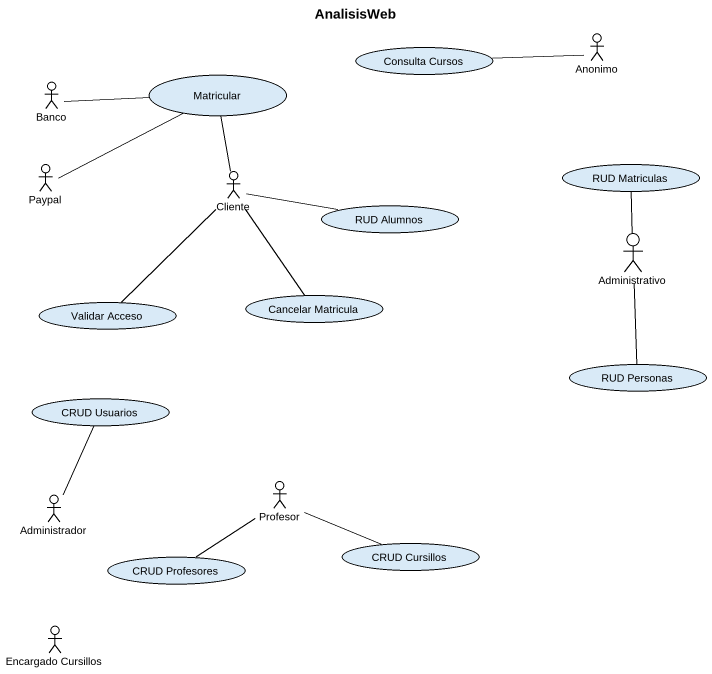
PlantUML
@startuml
title AnalisisWeb
actor Anonimo
actor Banco
usecase Matricular
usecase "Consulta Cursos" as Consulta_Cursos
actor Paypal
usecase "RUD Matriculas" as RUD_Matriculas
actor Cliente
usecase "RUD Alumnos" as RUD_Alumnos
actor Administrativo
usecase "Validar Acceso" as Validar_Acceso
usecase "Cancelar Matricula" as Cancelar_Matricula
usecase "RUD Personas" as RUD_Personas
usecase "CRUD Usuarios" as CRUD_Usuarios
actor Administrador
actor Profesor
usecase "CRUD Profesores" as CRUD_Profesores
usecase "CRUD Cursillos" as CRUD_Cursillos
actor "Encargado Cursillos" as Encargado_Cursillos
Anonimo -left- Consulta_Cursos
Banco -right- Matricular
Paypal -right- Matricular
Cliente -up- Matricular
Cliente -right- RUD_Alumnos
Cliente -- Validar_Acceso
Cliente -- Cancelar_Matricula
Administrativo -up- RUD_Matriculas
Administrativo -- RUD_Personas
Administrador -up- CRUD_Usuarios
Profesor -- CRUD_Profesores
Profesor -right- CRUD_Cursillos
@enduml
